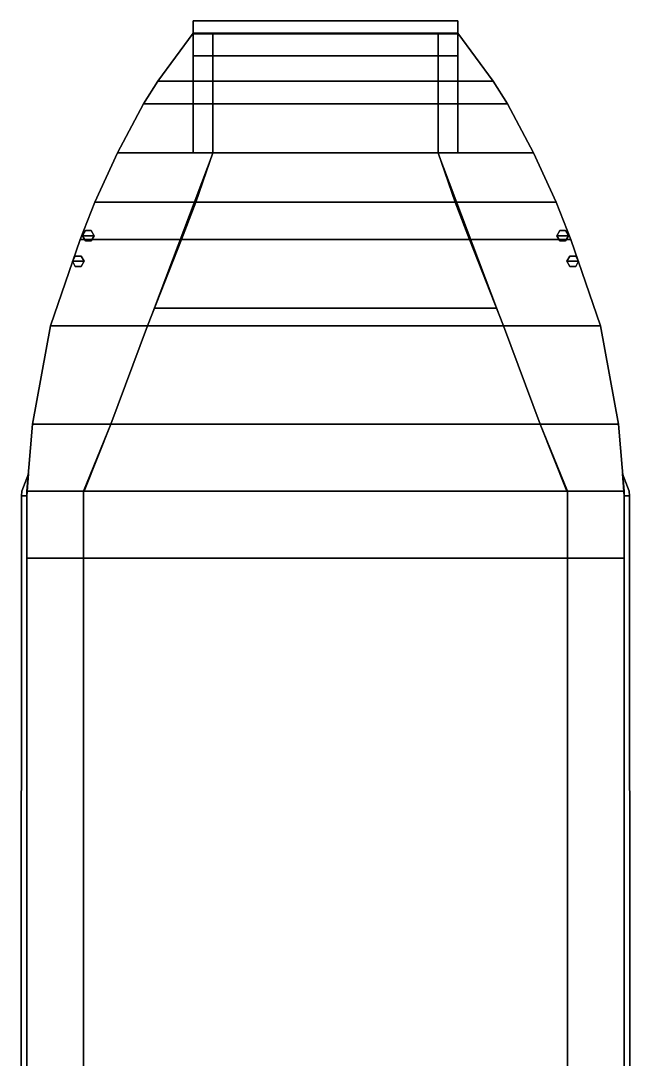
# Model space of a CAD drawing. Header units: millimetres. Extents: x -5.1 to 5.1, y -40.8 to 17.6.
# Drawn here: x -5.14 to 5.14, y 0.06 to 17.59 of the extents above; entities that cross this region are included whole.
import ezdxf

# ---------------------------------------------------------------- set-up
doc = ezdxf.new("R2010")
doc.units = ezdxf.units.MM
doc.layers.add('ramp', color=3, linetype='Continuous')

msp = doc.modelspace()

# ---------------------------------------------------------------- linework, layer by layer
for points in [[(-2.83, 16.57, 2.51), (-1.9, 16.57, 2.51), (-1.9, 17.38, 2.55), (-2.23, 17.38, 2.55)], [(-2.23, 17.38, 2.46), (-1.9, 17.38, 2.46), (-1.9, 16.57, 1.37), (-2.83, 16.57, 1.37)], [(-2.23, 17.38, 2.55), (-2.23, 17.38, 2.46), (-2.83, 16.57, 1.37), (-2.83, 16.57, 2.51)], [(-1.9, 17.38, 2.55), (-1.9, 17.38, 2.46), (-2.23, 17.38, 2.46), (-2.23, 17.38, 2.55)], [(-1.9, 16.57, 2.51), (-1.9, 16.57, 1.37), (-1.9, 17.38, 2.46), (-1.9, 17.38, 2.55)], [(-1.9, 17.38, 2.55), (-1.9, 16.95, 2.99), (-1.9, 16.57, 2.97), (-1.9, 16.57, 2.51)], [(-1.9, 16.57, 2.51), (-1.9, 16.57, 2.97), (-1.9, 16.95, 2.99), (-1.9, 17.38, 2.55)], [(-1.9, 17.38, 2.55), (-1.9, 16.95, 2.99), (-1.9, 16.57, 2.97), (-1.9, 16.57, 2.51)], [(-1.9, 16.57, 2.51), (-1.9, 16.57, 2.97), (-1.9, 16.95, 2.99), (-1.9, 17.38, 2.55)], [(2.83, 16.57, 1.37), (1.9, 16.57, 1.37), (1.9, 17.38, 2.46), (2.23, 17.38, 2.46)], [(2.23, 17.38, 2.55), (1.9, 17.38, 2.55), (1.9, 16.57, 2.51), (2.83, 16.57, 2.51)], [(1.9, 17.38, 2.46), (1.9, 17.38, 2.55), (2.23, 17.38, 2.55), (2.23, 17.38, 2.46)], [(1.9, 16.57, 1.37), (1.9, 16.57, 2.51), (1.9, 17.38, 2.55), (1.9, 17.38, 2.46)], [(1.9, 16.57, 2.51), (1.9, 16.57, 2.97), (1.9, 16.95, 2.99), (1.9, 17.38, 2.55)], [(1.9, 17.38, 2.55), (1.9, 16.95, 2.99), (1.9, 16.57, 2.97), (1.9, 16.57, 2.51)], [(2.23, 17.38, 2.46), (2.23, 17.38, 2.55), (2.83, 16.57, 2.51), (2.83, 16.57, 1.37)], [(-3.07, 16.19, 2.49), (-1.9, 16.19, 2.49), (-1.9, 16.57, 2.51), (-2.83, 16.57, 2.51)], [(-2.83, 16.57, 1.37), (-1.9, 16.57, 1.37), (-1.9, 16.19, 0.88), (-3.07, 16.19, 0.88)], [(-2.83, 16.57, 2.51), (-2.83, 16.57, 1.37), (-3.07, 16.19, 0.88), (-3.07, 16.19, 2.49)], [(-1.9, 16.19, 2.49), (-1.9, 16.19, 0.88), (-1.9, 16.57, 1.37), (-1.9, 16.57, 2.51)], [(-1.9, 16.19, 2.49), (-1.9, 16.19, 2.95), (-1.9, 16.57, 2.97), (-1.9, 16.57, 2.51)], [(-1.9, 16.57, 2.51), (-1.9, 16.57, 2.97), (-1.9, 16.19, 2.95), (-1.9, 16.19, 2.49)], [(-1.9, 16.57, 2.51), (-1.9, 16.57, 2.97), (-1.9, 16.19, 2.95), (-1.9, 16.19, 2.49)], [(-1.9, 16.19, 2.49), (-1.9, 16.19, 2.95), (-1.9, 16.57, 2.97), (-1.9, 16.57, 2.51)], [(3.07, 16.19, 0.88), (1.9, 16.19, 0.88), (1.9, 16.57, 1.37), (2.83, 16.57, 1.37)], [(2.83, 16.57, 2.51), (1.9, 16.57, 2.51), (1.9, 16.19, 2.49), (3.07, 16.19, 2.49)], [(1.9, 16.19, 0.88), (1.9, 16.19, 2.49), (1.9, 16.57, 2.51), (1.9, 16.57, 1.37)], [(1.9, 16.19, 2.49), (1.9, 16.19, 2.95), (1.9, 16.57, 2.97), (1.9, 16.57, 2.51)], [(1.9, 16.57, 2.51), (1.9, 16.57, 2.97), (1.9, 16.19, 2.95), (1.9, 16.19, 2.49)], [(2.83, 16.57, 1.37), (2.83, 16.57, 2.51), (3.07, 16.19, 2.49), (3.07, 16.19, 0.88)], [(-3.51, 15.36, 2.46), (-1.9, 15.36, 2.46), (-1.9, 16.19, 2.49), (-3.07, 16.19, 2.49)], [(-3.07, 16.19, 2.49), (-3.07, 16.19, 0.88), (-3.51, 15.36, -0.19), (-3.51, 15.36, 2.46)], [(-3.07, 16.19, 0.88), (-1.9, 16.19, 0.88), (-1.9, 15.36, -0.19), (-3.51, 15.36, -0.19)], [(-1.9, 15.36, 2.46), (-1.9, 15.36, -0.19), (-1.9, 16.19, 0.88), (-1.9, 16.19, 2.49)], [(-1.9, 15.36, 2.46), (-1.9, 15.36, 2.91), (-1.9, 16.19, 2.95), (-1.9, 16.19, 2.49)], [(-1.9, 16.19, 2.49), (-1.9, 16.19, 2.95), (-1.9, 15.36, 2.91), (-1.9, 15.36, 2.46)], [(-1.9, 15.36, 2.46), (-1.9, 15.36, 2.91), (-1.9, 16.19, 2.95), (-1.9, 16.19, 2.49)], [(-1.9, 16.19, 2.49), (-1.9, 16.19, 2.95), (-1.9, 15.36, 2.91), (-1.9, 15.36, 2.46)], [(3.51, 15.36, -0.19), (1.9, 15.36, -0.19), (1.9, 16.19, 0.88), (3.07, 16.19, 0.88)], [(3.07, 16.19, 2.49), (1.9, 16.19, 2.49), (1.9, 15.36, 2.46), (3.51, 15.36, 2.46)], [(1.9, 15.36, -0.19), (1.9, 15.36, 2.46), (1.9, 16.19, 2.49), (1.9, 16.19, 0.88)], [(1.9, 16.19, 2.49), (1.9, 16.19, 2.95), (1.9, 15.36, 2.91), (1.9, 15.36, 2.46)], [(1.9, 15.36, 2.46), (1.9, 15.36, 2.91), (1.9, 16.19, 2.95), (1.9, 16.19, 2.49)], [(3.07, 16.19, 0.88), (3.07, 16.19, 2.49), (3.51, 15.36, 2.46), (3.51, 15.36, -0.19)], [(3.89, 14.53, -0.94), (-3.89, 14.53, -0.94), (-3.51, 15.36, -0.62), (3.51, 15.36, -0.62)], [(-3.89, 14.53, 2.42), (-2.19, 14.53, 2.42), (-1.9, 15.36, 2.46), (-3.51, 15.36, 2.46)], [(-3.51, 15.36, 2.46), (-3.51, 15.36, -0.62), (-3.89, 14.53, -0.94), (-3.89, 14.53, 2.42)], [(3.51, 15.36, -0.62), (-3.51, 15.36, -0.62), (-3.51, 15.36, -0.19), (3.51, 15.36, -0.19)], [(1.9, 15.36, -0.19), (-1.9, 15.36, -0.19), (-2.89, 12.74, 0.47), (2.89, 12.74, 0.47)], [(-2.19, 14.53, 2.42), (-2.19, 14.53, 0.01), (-1.9, 15.36, -0.19), (-1.9, 15.36, 2.46)], [(-1.9, 15.36, 2.46), (-1.9, 15.36, 2.91), (-2.19, 14.53, 2.88), (-2.19, 14.53, 2.42)], [(-2.19, 14.53, 2.42), (-2.19, 14.53, 2.88), (-1.9, 15.36, 2.91), (-1.9, 15.36, 2.46)], [(-2.19, 14.53, 2.42), (-2.19, 14.53, 2.88), (-1.9, 15.36, 2.91), (-1.9, 15.36, 2.46)], [(-1.9, 15.36, 2.46), (-1.9, 15.36, 2.91), (-2.19, 14.53, 2.88), (-2.19, 14.53, 2.42)], [(3.51, 15.36, 2.46), (1.9, 15.36, 2.46), (2.19, 14.53, 2.42), (3.89, 14.53, 2.42)], [(2.19, 14.53, 0.01), (2.19, 14.53, 2.42), (1.9, 15.36, 2.46), (1.9, 15.36, -0.19)], [(1.9, 15.36, 2.46), (1.9, 15.36, 2.91), (2.19, 14.53, 2.88), (2.19, 14.53, 2.42)], [(2.19, 14.53, 2.42), (2.19, 14.53, 2.88), (1.9, 15.36, 2.91), (1.9, 15.36, 2.46)], [(3.51, 15.36, -0.62), (3.51, 15.36, 2.46), (3.89, 14.53, 2.42), (3.89, 14.53, -0.94)], [(4.14, 13.9, -1.09), (-4.14, 13.9, -1.09), (-3.89, 14.53, -0.94), (3.89, 14.53, -0.94)], [(-4.14, 13.9, 2.39), (-2.43, 13.9, 2.39), (-2.19, 14.53, 2.42), (-3.89, 14.53, 2.42)], [(-3.89, 14.53, 2.42), (-3.89, 14.53, -0.94), (-4.14, 13.9, -1.09), (-4.14, 13.9, 2.39)], [(-2.43, 13.9, 2.39), (-2.43, 13.9, 0.17), (-2.19, 14.53, 0.01), (-2.19, 14.53, 2.42)], [(-2.43, 13.9, 2.39), (-2.43, 13.9, 2.85), (-2.19, 14.53, 2.88), (-2.19, 14.53, 2.42)], [(-2.19, 14.53, 2.42), (-2.19, 14.53, 2.88), (-2.43, 13.9, 2.85), (-2.43, 13.9, 2.39)], [(-2.19, 14.53, 2.42), (-2.19, 14.53, 2.88), (-2.43, 13.9, 2.85), (-2.43, 13.9, 2.39)], [(-2.43, 13.9, 2.39), (-2.43, 13.9, 2.85), (-2.19, 14.53, 2.88), (-2.19, 14.53, 2.42)], [(3.89, 14.53, 2.42), (2.19, 14.53, 2.42), (2.43, 13.9, 2.39), (4.14, 13.9, 2.39)], [(2.43, 13.9, 0.17), (2.43, 13.9, 2.39), (2.19, 14.53, 2.42), (2.19, 14.53, 0.01)], [(2.43, 13.9, 2.39), (2.43, 13.9, 2.85), (2.19, 14.53, 2.88), (2.19, 14.53, 2.42)], [(2.19, 14.53, 2.42), (2.19, 14.53, 2.88), (2.43, 13.9, 2.85), (2.43, 13.9, 2.39)], [(3.89, 14.53, -0.94), (3.89, 14.53, 2.42), (4.14, 13.9, 2.39), (4.14, 13.9, -1.09)], [(-4.05, 14.047, 2.39), (-4.1, 13.96, 2.39), (-4.1, 13.96, 2.77), (-4.05, 14.047, 2.77)], [(-3.95, 14.047, 2.77), (-4.05, 14.047, 2.77), (-4.1, 13.96, 2.77), (-3.9, 13.96, 2.77)], [(-3.95, 14.047, 2.39), (-4.05, 14.047, 2.39), (-4.05, 14.047, 2.77), (-3.95, 14.047, 2.77)], [(-3.9, 13.96, 2.39), (-3.95, 14.047, 2.39), (-3.95, 14.047, 2.77), (-3.9, 13.96, 2.77)], [(3.95, 14.047, 2.39), (3.9, 13.96, 2.39), (3.9, 13.96, 2.77), (3.95, 14.047, 2.77)], [(4.05, 14.047, 2.77), (3.95, 14.047, 2.77), (3.9, 13.96, 2.77), (4.1, 13.96, 2.77)], [(4.05, 14.047, 2.39), (3.95, 14.047, 2.39), (3.95, 14.047, 2.77), (4.05, 14.047, 2.77)], [(4.1, 13.96, 2.39), (4.05, 14.047, 2.39), (4.05, 14.047, 2.77), (4.1, 13.96, 2.77)], [(4.64, 12.44, -1.21), (-4.64, 12.44, -1.21), (-4.14, 13.9, -1.09), (4.14, 13.9, -1.09)], [(-4.64, 12.44, 2.32), (-3, 12.44, 2.32), (-2.43, 13.9, 2.39), (-4.14, 13.9, 2.39)], [(-4.14, 13.9, 2.39), (-4.14, 13.9, -1.09), (-4.64, 12.44, -1.21), (-4.64, 12.44, 2.32)], [(-4.1, 13.96, 2.39), (-4.05, 13.873, 2.38), (-4.05, 13.873, 2.77), (-4.1, 13.96, 2.77)], [(-3.9, 13.96, 2.77), (-4.1, 13.96, 2.77), (-4.05, 13.873, 2.77), (-3.95, 13.873, 2.77)], [(-4.05, 13.873, 2.38), (-3.95, 13.873, 2.38), (-3.95, 13.873, 2.77), (-4.05, 13.873, 2.77)], [(-3.95, 13.873, 2.38), (-3.9, 13.96, 2.39), (-3.9, 13.96, 2.77), (-3.95, 13.873, 2.77)], [(-3, 12.44, 2.32), (-3, 12.44, 0.47), (-2.43, 13.9, 0.17), (-2.43, 13.9, 2.39)], [(-2.43, 13.9, 2.39), (-2.43, 13.9, 2.85), (-3, 12.44, 2.78), (-3, 12.44, 2.32)], [(-3, 12.44, 2.32), (-3, 12.44, 2.78), (-2.43, 13.9, 2.85), (-2.43, 13.9, 2.39)], [(-3, 12.44, 2.32), (-3, 12.44, 2.78), (-2.43, 13.9, 2.85), (-2.43, 13.9, 2.39)], [(-2.43, 13.9, 2.39), (-2.43, 13.9, 2.85), (-3, 12.44, 2.78), (-3, 12.44, 2.32)], [(3, 12.44, 0.47), (3, 12.44, 2.32), (2.43, 13.9, 2.39), (2.43, 13.9, 0.17)], [(4.14, 13.9, 2.39), (2.43, 13.9, 2.39), (3, 12.44, 2.32), (4.64, 12.44, 2.32)], [(2.43, 13.9, 2.39), (2.43, 13.9, 2.85), (3, 12.44, 2.78), (3, 12.44, 2.32)], [(3, 12.44, 2.32), (3, 12.44, 2.78), (2.43, 13.9, 2.85), (2.43, 13.9, 2.39)], [(3.9, 13.96, 2.39), (3.95, 13.873, 2.38), (3.95, 13.873, 2.77), (3.9, 13.96, 2.77)], [(4.1, 13.96, 2.77), (3.9, 13.96, 2.77), (3.95, 13.873, 2.77), (4.05, 13.873, 2.77)], [(3.95, 13.873, 2.38), (4.05, 13.873, 2.38), (4.05, 13.873, 2.77), (3.95, 13.873, 2.77)], [(4.05, 13.873, 2.38), (4.1, 13.96, 2.39), (4.1, 13.96, 2.77), (4.05, 13.873, 2.77)], [(4.14, 13.9, -1.09), (4.14, 13.9, 2.39), (4.64, 12.44, 2.32), (4.64, 12.44, -1.21)], [(-4.22, 13.617, 2.37), (-4.27, 13.53, 2.37), (-4.27, 13.53, 2.75), (-4.22, 13.617, 2.75)], [(-4.12, 13.617, 2.75), (-4.22, 13.617, 2.75), (-4.27, 13.53, 2.75), (-4.07, 13.53, 2.75)], [(-4.27, 13.53, 2.37), (-4.22, 13.443, 2.36), (-4.22, 13.443, 2.75), (-4.27, 13.53, 2.75)], [(-4.07, 13.53, 2.75), (-4.27, 13.53, 2.75), (-4.22, 13.443, 2.75), (-4.12, 13.443, 2.75)], [(-4.12, 13.617, 2.37), (-4.22, 13.617, 2.37), (-4.22, 13.617, 2.75), (-4.12, 13.617, 2.75)], [(-4.07, 13.53, 2.37), (-4.12, 13.617, 2.37), (-4.12, 13.617, 2.75), (-4.07, 13.53, 2.75)], [(-4.12, 13.443, 2.36), (-4.07, 13.53, 2.37), (-4.07, 13.53, 2.75), (-4.12, 13.443, 2.75)], [(4.12, 13.617, 2.37), (4.07, 13.53, 2.37), (4.07, 13.53, 2.75), (4.12, 13.617, 2.75)], [(4.22, 13.617, 2.75), (4.12, 13.617, 2.75), (4.07, 13.53, 2.75), (4.27, 13.53, 2.75)], [(4.07, 13.53, 2.37), (4.12, 13.443, 2.36), (4.12, 13.443, 2.75), (4.07, 13.53, 2.75)], [(4.27, 13.53, 2.75), (4.07, 13.53, 2.75), (4.12, 13.443, 2.75), (4.22, 13.443, 2.75)], [(4.22, 13.617, 2.37), (4.12, 13.617, 2.37), (4.12, 13.617, 2.75), (4.22, 13.617, 2.75)], [(4.27, 13.53, 2.37), (4.22, 13.617, 2.37), (4.22, 13.617, 2.75), (4.27, 13.53, 2.75)], [(4.22, 13.443, 2.36), (4.27, 13.53, 2.37), (4.27, 13.53, 2.75), (4.22, 13.443, 2.75)], [(-4.22, 13.443, 2.36), (-4.12, 13.443, 2.36), (-4.12, 13.443, 2.75), (-4.22, 13.443, 2.75)], [(4.12, 13.443, 2.36), (4.22, 13.443, 2.36), (4.22, 13.443, 2.75), (4.12, 13.443, 2.75)], [(2.89, 12.74, 0.47), (-2.89, 12.74, 0.47), (-3, 12.44, 0.47), (3, 12.44, 0.47)], [(-4.94, 10.78, 2.24), (-3.62, 10.78, 2.24), (-3, 12.44, 2.32), (-4.64, 12.44, 2.32)], [(-4.64, 12.44, -1.21), (4.64, 12.44, -1.21), (4.94, 10.78, -1.22), (-4.94, 10.78, -1.22)], [(-4.64, 12.44, 2.32), (-4.64, 12.44, -1.21), (-4.94, 10.78, -1.22), (-4.94, 10.78, 2.24)], [(-3.62, 10.78, 2.24), (-3.62, 10.78, 0.47), (-3, 12.44, 0.47), (-3, 12.44, 2.32)], [(3, 12.44, 0.47), (-3, 12.44, 0.47), (-3.62, 10.78, 0.47), (3.62, 10.78, 0.47)], [(-3.62, 10.78, 2.24), (-3.62, 10.78, 2.72), (-3, 12.44, 2.78), (-3, 12.44, 2.32)], [(-3, 12.44, 2.32), (-3, 12.44, 2.78), (-3.62, 10.78, 2.72), (-3.62, 10.78, 2.24)], [(-3.62, 10.78, 2.24), (-3.62, 10.78, 2.72), (-3, 12.44, 2.78), (-3, 12.44, 2.32)], [(-3, 12.44, 2.32), (-3, 12.44, 2.78), (-3.62, 10.78, 2.72), (-3.62, 10.78, 2.24)], [(4.64, 12.44, 2.32), (3, 12.44, 2.32), (3.62, 10.78, 2.24), (4.94, 10.78, 2.24)], [(3.62, 10.78, 0.47), (3.62, 10.78, 2.24), (3, 12.44, 2.32), (3, 12.44, 0.47)], [(3, 12.44, 2.32), (3, 12.44, 2.78), (3.62, 10.78, 2.72), (3.62, 10.78, 2.24)], [(3.62, 10.78, 2.24), (3.62, 10.78, 2.72), (3, 12.44, 2.78), (3, 12.44, 2.32)], [(4.64, 12.44, -1.21), (4.64, 12.44, 2.32), (4.94, 10.78, 2.24), (4.94, 10.78, -1.22)], [(5.04, 9.65, -1.24), (-5.04, 9.65, -1.24), (-4.94, 10.78, -1.22), (4.94, 10.78, -1.22)], [(-5.04, 9.65, 2.19), (-4.07, 9.65, 2.19), (-3.62, 10.78, 2.24), (-4.94, 10.78, 2.24)], [(-4.94, 10.78, 2.24), (-4.94, 10.78, -1.22), (-5.04, 9.65, -1.24), (-5.04, 9.65, 2.19)], [(-4.08, 9.65, 2.19), (-3.95, 9.96, 2.68), (-3.62, 10.78, 2.72), (-3.62, 10.78, 2.24)], [(-3.62, 10.78, 2.24), (-3.62, 10.78, 2.72), (-3.95, 9.96, 2.68), (-4.08, 9.65, 2.19)], [(-3.62, 10.78, 2.24), (-3.62, 10.78, 2.72), (-3.95, 9.96, 2.68), (-4.08, 9.65, 2.19)], [(-4.08, 9.65, 2.19), (-3.95, 9.96, 2.68), (-3.62, 10.78, 2.72), (-3.62, 10.78, 2.24)], [(-4.07, 9.65, 2.19), (-4.07, 9.65, 0.47), (-3.62, 10.78, 0.47), (-3.62, 10.78, 2.24)], [(3.62, 10.78, 0.47), (-3.62, 10.78, 0.47), (-4.07, 9.65, 0.47), (4.07, 9.65, 0.47)], [(4.94, 10.78, 2.24), (3.62, 10.78, 2.24), (4.07, 9.65, 2.19), (5.04, 9.65, 2.19)], [(4.07, 9.65, 0.47), (4.07, 9.65, 2.19), (3.62, 10.78, 2.24), (3.62, 10.78, 0.47)], [(4.08, 9.65, 2.19), (3.95, 9.96, 2.68), (3.62, 10.78, 2.72), (3.62, 10.78, 2.24)], [(3.62, 10.78, 2.24), (3.62, 10.78, 2.72), (3.95, 9.96, 2.68), (4.08, 9.65, 2.19)], [(4.94, 10.78, -1.22), (4.94, 10.78, 2.24), (5.04, 9.65, 2.19), (5.04, 9.65, -1.24)], [(-5.13, 9.57, 0.37), (-5.04, 9.57, 0.37), (-5.01, 9.94, 0.33), (-5.12, 9.65, 0.36)], [(-5.12, 9.65, 0.16), (-5.01, 9.94, 0.19), (-5.04, 9.57, 0.15), (-5.13, 9.57, 0.15)], [(-5.01, 9.94, 0.33), (-5.01, 9.94, 0.19), (-5.12, 9.65, 0.16), (-5.12, 9.65, 0.36)], [(5.13, 9.57, 0.17), (5.04, 9.57, 0.17), (5.01, 9.94, 0.21), (5.12, 9.65, 0.18)], [(5.12, 9.65, 0.38), (5.01, 9.94, 0.35), (5.04, 9.57, 0.39), (5.13, 9.57, 0.39)], [(5.01, 9.94, 0.21), (5.01, 9.94, 0.35), (5.12, 9.65, 0.38), (5.12, 9.65, 0.18)], [(-5.12, 9.65, 0.36), (-5.12, 9.65, 0.16), (-5.13, 9.57, 0.15), (-5.13, 9.57, 0.37)], [(5.04, -10.34, -1.24), (-5.04, -10.34, -1.24), (-5.04, 9.65, -1.24), (5.04, 9.65, -1.24)], [(-5.04, 9.65, 0.475), (-4.07, 9.65, 0.47), (-4.07, 9.65, 2.19), (-5.04, 9.65, 2.19)], [(-5.04, 9.65, 0.47), (-5.04, 9.65, -1.24), (-5.04, 8.52, -1.24), (-5.04, 8.52, 0.48)], [(5.04, 9.65, 0.47), (-5.04, 9.65, 0.47), (-5.04, 8.52, 0.48), (5.04, 8.52, 0.48)], [(-4.08, 9.65, 0.47), (-4.08, 9.65, 1.91), (-4.08, -9.14, 1.92), (-4.08, -9.14, 0.48)], [(-4.08, -9.14, 0.48), (-4.08, -9.14, 1.92), (-4.08, 9.65, 1.91), (-4.08, 9.65, 0.47)], [(5.04, 9.65, 2.19), (4.07, 9.65, 2.19), (4.07, 9.65, 0.47), (5.04, 9.65, 0.475)], [(4.08, -9.14, 0.48), (4.08, -9.14, 1.92), (4.08, 9.65, 1.91), (4.08, 9.65, 0.47)], [(4.08, 9.65, 0.47), (4.08, 9.65, 1.91), (4.08, -9.14, 1.92), (4.08, -9.14, 0.48)], [(5.04, 9.65, -1.24), (5.04, 9.65, 0.47), (5.04, 8.52, 0.48), (5.04, 8.52, -1.24)], [(5.12, 9.65, 0.18), (5.12, 9.65, 0.38), (5.13, 9.57, 0.39), (5.13, 9.57, 0.17)], [(-5.13, 9.57, 0.15), (-5.04, 9.57, 0.15), (-5.04, -10.34, 0.15), (-5.14, -10.34, 0.15)], [(-5.13, 9.57, 0.37), (-5.13, 9.57, 0.15), (-5.14, -10.34, 0.15), (-5.14, -10.34, 0.37)], [(-5.14, -10.34, 0.37), (-5.04, -10.34, 0.37), (-5.04, 9.57, 0.37), (-5.13, 9.57, 0.37)], [(5.14, -10.34, 0.17), (5.04, -10.34, 0.17), (5.04, 9.57, 0.17), (5.13, 9.57, 0.17)], [(5.13, 9.57, 0.39), (5.04, 9.57, 0.39), (5.04, -10.34, 0.39), (5.14, -10.34, 0.39)], [(5.13, 9.57, 0.17), (5.13, 9.57, 0.39), (5.14, -10.34, 0.39), (5.14, -10.34, 0.17)], [(5.04, 8.52, 0.48), (-5.04, 8.52, 0.48), (-5.04, -10.34, 0.48), (5.04, -10.34, 0.48)], [(-5.04, -10.34, -1.24), (-5.04, -10.34, 0.48), (-5.04, 8.52, 0.48), (-5.04, 8.52, -1.24)], [(5.04, 8.52, -1.24), (5.04, 8.52, 0.48), (5.04, -10.34, 0.48), (5.04, -10.34, -1.24)]]:
    msp.add_3dface(points)
at = {"layer": 'ramp'}
for points in [[(-2.23, 17.59, 2.39), (-2.23, 17.37, 1.51), (-2.23, 17, 0.88), (-2.23, 17.38, 2.46)], [(2.23, 17.37, 1.51), (-2.23, 17.37, 1.51), (-2.23, 17.59, 2.39), (2.23, 17.59, 2.39)], [(2.23, 17.59, 2.39), (-2.23, 17.59, 2.39), (-2.23, 17.38, 2.46), (2.23, 17.38, 2.46)], [(2.23, 17.38, 2.46), (2.23, 17, 0.88), (2.23, 17.37, 1.51), (2.23, 17.59, 2.39)], [(-2.23, 17.38, 2.46), (-2.23, 17, 0.88), (-2.23, 16.57, 0.34), (-2.23, 16.57, 1.37)], [(2.23, 17.38, 2.46), (-2.23, 17.38, 2.46), (-2.23, 16.57, 1.37), (2.23, 16.57, 1.37)], [(2.23, 17, 0.88), (-2.23, 17, 0.88), (-2.23, 17.37, 1.51), (2.23, 17.37, 1.51)], [(2.23, 16.57, 1.37), (2.23, 16.57, 0.34), (2.23, 17, 0.88), (2.23, 17.38, 2.46)], [(2.23, 16.57, 0.34), (-2.23, 16.57, 0.34), (-2.23, 17, 0.88), (2.23, 17, 0.88)], [(-2.23, 16.57, 1.37), (-2.23, 16.57, 0.34), (-2.23, 16.19, -0.04), (-2.23, 16.19, 0.88)], [(2.23, 16.19, -0.04), (-2.23, 16.19, -0.04), (-2.23, 16.57, 0.34), (2.23, 16.57, 0.34)], [(2.23, 16.57, 1.37), (-2.23, 16.57, 1.37), (-2.23, 16.19, 0.88), (2.23, 16.19, 0.88)], [(2.23, 16.19, 0.88), (2.23, 16.19, -0.04), (2.23, 16.57, 0.34), (2.23, 16.57, 1.37)], [(-2.23, 16.19, 0.88), (-2.23, 16.19, -0.04), (-2.23, 15.36, -0.62), (-2.23, 15.36, -0.19)], [(2.23, 15.36, -0.62), (-2.23, 15.36, -0.62), (-2.23, 16.19, -0.04), (2.23, 16.19, -0.04)], [(2.23, 16.19, 0.88), (-2.23, 16.19, 0.88), (-2.23, 15.36, -0.19), (2.23, 15.36, -0.19)], [(2.23, 15.36, -0.19), (2.23, 15.36, -0.62), (2.23, 16.19, -0.04), (2.23, 16.19, 0.88)], [(-2.23, 15.36, -0.19), (-2.23, 15.36, -0.62), (2.23, 15.36, -0.62), (2.23, 15.36, -0.19)]]:
    msp.add_3dface(points, dxfattribs=at)

doc.saveas('drawing.dxf')
